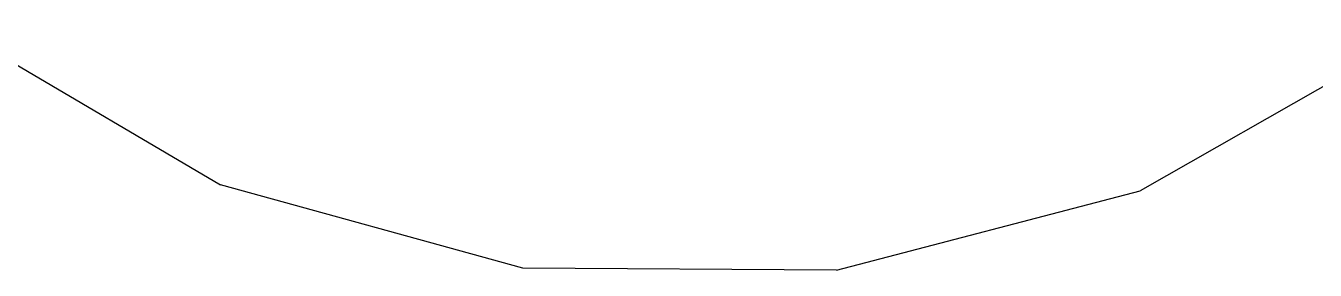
# Model space of a CAD drawing. Header units: inches. Extents: x 0 to 54693, y 0 to 31146.
# Drawn here: x 50834.2 to 51013.5, y 9177.6 to 9211.5 of the extents above; entities that cross this region are included whole.
import ezdxf

# ---------------------------------------------------------------- set-up
doc = ezdxf.new("R2010")
doc.units = ezdxf.units.IN
doc.header["$MEASUREMENT"] = 0
doc.layers.add('Added', color=3, linetype='Continuous')

msp = doc.modelspace()

# ---------------------------------------------------------------- linework, layer by layer
at = {"layer": 'Added', "linetype": 'Continuous', "lineweight": -2, "ltscale": 0.18}
for p, q in [((50823.7, 9211.53), (50861.31, 9189.49)), ((51027.02, 9210.2), (50989.13, 9188.65)), ((50903.35, 9177.93), (50861.31, 9189.49)), ((50946.94, 9177.64), (50989.13, 9188.65)), ((50946.94, 9177.64), (50903.35, 9177.93))]:
    msp.add_line(p, q, dxfattribs=at)

doc.saveas('drawing.dxf')
